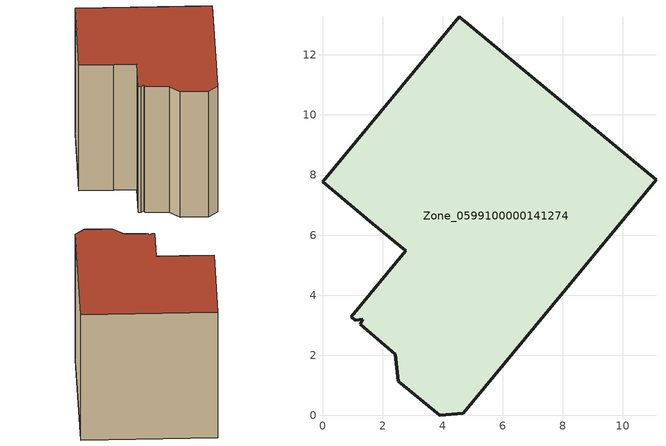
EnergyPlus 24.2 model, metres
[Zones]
Zone_0599100000141274
 floor ground (C_G): 0.95,3.29 2.77,5.48 1.67,6.38 0,7.78 4.56,13.27 11.1,7.85 4.69,0.06 3.9,0 2.53,1.13 2.42,2.04 1.26,3.03 1.33,3.19 1.09,3.17 z0
 wall outside (C_F): 11.1,7.85 4.56,13.27 0,7.78 1.67,6.38 2.77,5.48 0.95,3.29 1.09,3.17 1.33,3.19 1.26,3.03 2.42,2.04 2.53,1.13 3.9,0 4.69,0.06 11.1,7.85 z0:8.95
 roof outside (C_R): 2.77,5.48 0.95,3.29 1.09,3.17 1.33,3.19 1.26,3.03 2.42,2.04 2.53,1.13 3.9,0 4.69,0.06 11.1,7.85 4.56,13.27 0,7.78 1.67,6.38 z8.95
[BUILDING]
Pand.0599100000141274: North Axis=0; Terrain=City; Loads Convergence Tolerance Value=0.04; Temperature Convergence Tolerance Value=0.4; Solar Distribution=FullExterior; Maximum Number of Warmup Days=25; Minimum Number of Warmup Days=1
[Site:Location]
Rotterdam.The.Hague.AP_ZH_NLD Design_Conditions: Latitude=51.96; Longitude=4.45; Time Zone=1; Elevation=-4.5
[SITE:GROUNDTEMPERATURE:BUILDINGSURFACE]
18, 18, 18, 18, 18, 18, 18, 18, 18, 18, 18, 18
[MATERIAL] Thermal Absorptance=0.9; Solar Absorptance=0.7; Visible Absorptance=0.7
Name | Roughness | Thickness | Conductivity | Density | Specific Heat
G.TC.1946 | MediumSmooth | 0.15 | 1 | 540 | 1210
F.TC.1946 | Rough | 0.3 | 0.857143 | 1920 | 840
R.TC.1946 | MediumRough | 0.2 | 0.909091 | 1500 | 1000
[CONSTRUCTION]
C_G: G.TC.1946
C_F: F.TC.1946
C_R: R.TC.1946
[ZONE]
Zone_0599100000141274: Type=1; Multiplier=1; Ceiling Height=Autocalculate; Volume=Autocalculate; Floor Area=autocalculate; Part of Total Floor Area=Yes
[ZONEINFILTRATION:DESIGNFLOWRATE]
Infil_Zone_0599100000141274: Zone or ZoneList or Space or SpaceList=Zone_0599100000141274; Schedule=AlwaysOn; Design Flow Rate Calculation Method=Flow/Area; Flow Rate per Floor Area=0.003; Constant Term Coefficient=1; Temperature Term Coefficient=0; Velocity Term Coefficient=0; Velocity Squared Term Coefficient=0
[HVACTEMPLATE:ZONE:IDEALLOADSAIRSYSTEM]
Zone_0599100000141274: Maximum Heating Supply Air Temperature=50; Minimum Cooling Supply Air Temperature=13; Maximum Heating Supply Air Humidity Ratio=0.0156; Minimum Cooling Supply Air Humidity Ratio=0.0077; Heating Limit=NoLimit; Cooling Limit=NoLimit; Dehumidification Control Type=ConstantSensibleHeatRatio; Cooling Sensible Heat Ratio=0.7; Dehumidification Setpoint=60; Humidification Control Type=None; Humidification Setpoint=30; Outdoor Air Method=None; Outdoor Air Flow Rate per Person=0.00944; Outdoor Air Flow Rate per Zone Floor Area=0; Outdoor Air Flow Rate per Zone=0; Demand Controlled Ventilation Type=None; Outdoor Air Economizer Type=NoEconomizer; Heat Recovery Type=None; Sensible Heat Recovery Effectiveness=0.7; Latent Heat Recovery Effectiveness=0.65
[ZONECONTROL:THERMOSTAT]
ThermostatControl_Zone_0599100000141274: Zone or ZoneList=Zone_0599100000141274; Control Type Schedule=DualSetpointControlType; Control 1=Thermostat_Zone_0599100000141274; Temperature Difference Between Cutout And Setpoint=0
[THERMOSTATSETPOINT:DUALSETPOINT]
Thermostat_Zone_0599100000141274: Heating Setpoint Temperature Schedule=HeatingSetpoint_Zone_0599100000141274; Cooling Setpoint Temperature Schedule=CoolingSetpoint_Zone_0599100000141274
[SCHEDULE:COMPACT]
HeatingSetpoint_Zone_0599100000141274: Through: 12/31, For: AllDays, Until: 24:00, 21
CoolingSetpoint_Zone_0599100000141274: Through: 12/31, For: AllDays, Until: 24:00, 24
DualSetpointControlType: Through: 12/31, For: AllDays, Until: 24:00, 4
AlwaysOn: Through: 12/31, For: AllDays, Until: 24:00, 1
